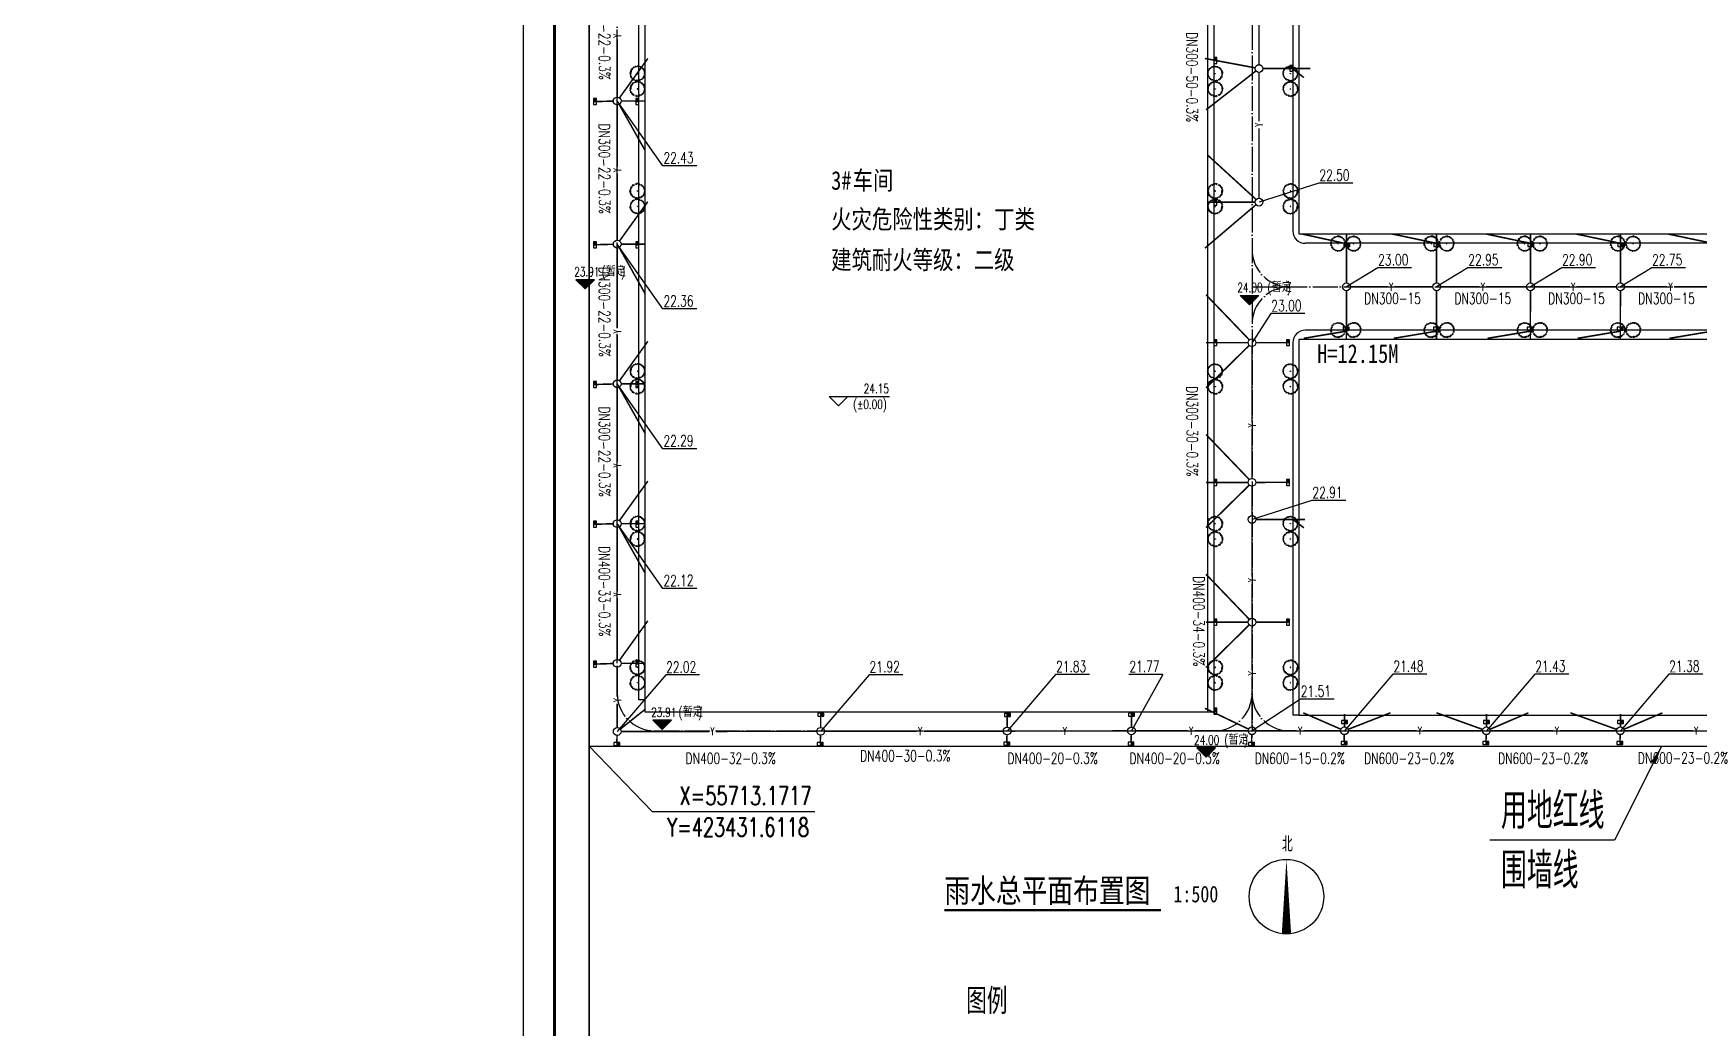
# Model space of a CAD drawing. Header units: millimetres. Extents: x 418304 to 847498, y 48187 to 111456.
# Drawn here: x 423342.2 to 423610.1, y 54643 to 54803.1 of the extents above; entities that cross this region are included whole.
import ezdxf

# ---------------------------------------------------------------- set-up
doc = ezdxf.new("R2010")
doc.units = ezdxf.units.MM
doc.header["$LTSCALE"] = 1000
doc.linetypes.add('DASH', pattern=[0.35, 0.25, -0.1])
doc.linetypes.add('DOTE', pattern=[2.42, 2, -0.2, 0.02, -0.2])
for name, color, linetype in [('A绿-1', 82, 'Continuous'), ('DIM_COOR', 3, 'Continuous'), ('DIM_ELEV', 3, 'Continuous'), ('DIM_LEAD', 3, 'Continuous'), ('DIM_SYMB', 3, 'Continuous'), ('PIPE-雨水', 4, 'Continuous'), ('PUB_TEXT', 7, 'Continuous'), ('TEXT_雨水', 7, 'Continuous'), ('TK', 4, 'Continuous'), ('TWT_TEXT', 7, 'Continuous'), ('TWT_雨水口', 4, 'Continuous'), ('WELL_雨水', 4, 'Continuous'), ('建设布局', 7, 'Continuous'), ('道路', 4, 'Continuous'), ('道路中心线', 1, 'DOTE')]:
    doc.layers.add(name, color=color, linetype=linetype)
doc.styles.add('_HZTXT', font='txt.shx', dxfattribs={"width": 0.8, "bigfont": 'hztxt.shx'})
doc.styles.add('_TCH_DIM', font='SIMPLEX', dxfattribs={"bigfont": 'GBCBIG'})
doc.styles.add('_TWT_PIPETEXT', font='SIMPLEX', dxfattribs={"width": 0.8, "height": 3.5, "bigfont": 'HZTXT'})
doc.styles.add('图框字体', font='', dxfattribs={"width": 0.8})
doc.styles.add('黑体', font='simhei.ttf', dxfattribs={"width": 0.8, "height": 3.5})
doc.styles.get('图框字体').set_extended_font_data('NSimSun')
doc.linetypes.add('FENCELINE2', pattern='A,0.25,-0.1,[132,ltypeshp.shx,S=0.1,R=0,X=-0.1,Y=0],-0.1,1', length=1.45)

# ---------------------------------------------------------------- blocks, each defined once
blk = doc.blocks.new('004')
at = {"layer": 'A绿-1', "color": 8}
for p, q in [((-1068, 284), (-1052, 317)), ((-942, 226), (-1068, 284)), ((-1060, 128), (-1052, 186)), ((-966, 56), (-1060, 128)), ((-1052, 317), (-911, 278)), ((-1052, 186), (-950, 121)), ((-1052, -69), (-1052, 3)), ((-1052, 3), (-966, -3)), ((-982, 428), (-966, 461)), ((-927, 415), (-982, 428)), ((-966, 461), (-864, 454)), ((-966, -3), (-966, 56)), ((-950, 121), (-942, 226)), ((-942, 369), (-927, 415)), ((-887, 324), (-942, 369)), ((-911, 278), (-887, 324)), ((-872, 605), (-895, 533)), ((-895, 533), (-864, 481)), ((-825, 585), (-872, 605)), ((-864, 454), (-840, 461)), ((-793, 644), (-825, 585)), ((-762, 716), (-809, 677)), ((-809, 677), (-793, 644)), ((-699, 834), (-770, 749)), ((-770, 749), (-723, 742)), ((-723, 651), (-762, 716)), ((-723, 742), (-691, 683)), ((-691, 683), (-723, 651)), ((-691, 762), (-699, 834)), ((-534, 794), (-691, 762)), ((-511, 892), (-605, 840)), ((-605, 840), (-534, 794)), ((-456, 866), (-511, 892)), ((-401, 899), (-456, 866)), ((-354, 971), (-440, 997)), ((-440, 997), (-401, 899)), ((-283, 860), (-354, 971)), ((-276, 925), (-283, 860)), ((-244, 925), (-276, 925)), ((-205, 1023), (-268, 997)), ((-268, 997), (-244, 925)), ((-182, 945), (-205, 1023)), ((-134, 964), (-182, 945)), ((70, 1036), (-9, 1030)), ((-9, 1030), (-9, 991)), ((70, 977), (70, 1036)), ((93, 938), (70, 977)), ((132, 906), (93, 938)), ((179, 1023), (132, 906)), ((250, 1017), (179, 1023)), ((266, 945), (250, 1017)), ((321, 912), (266, 945)), ((360, 945), (321, 977)), ((321, 977), (321, 912)), ((360, 847), (360, 945)), ((399, 814), (360, 847)), ((438, 853), (399, 814)), ((478, 827), (438, 853)), ((525, 879), (478, 827)), ((564, 847), (525, 879)), ((532, 768), (564, 847)), ((572, 703), (532, 768)), ((564, 670), (572, 703)), ((595, 638), (564, 670)), ((658, 664), (595, 638)), ((697, 618), (658, 664)), ((744, 670), (697, 618)), ((783, 605), (744, 670)), ((791, 481), (783, 605)), ((830, 500), (791, 481)), ((807, 409), (870, 487)), ((838, 343), (807, 409)), ((870, 487), (830, 500)), ((932, 363), (838, 343)), ((932, 200), (885, 200)), ((885, 200), (909, 160)), ((925, 101), (901, 69)), ((901, 69), (972, 16)), ((909, 278), (964, 311)), ((932, 232), (909, 278)), ((909, 160), (972, 160)), ((972, 160), (925, 101)), ((964, 311), (932, 363)), ((972, 16), (972, -69)), ((-1044, -154), (-1068, -193)), ((-1068, -193), (-1029, -219)), ((-989, -108), (-1052, -69)), ((-982, -173), (-1044, -154)), ((-1029, -219), (-1005, -166)), ((-1013, -278), (-989, -258)), ((-997, -310), (-1013, -278)), ((-919, -356), (-997, -310)), ((-974, -173), (-989, -108)), ((-989, -258), (-950, -278)), ((-934, -180), (-974, -173)), ((-950, -278), (-927, -251)), ((-942, -526), (-927, -480)), ((-864, -500), (-942, -526)), ((-927, -251), (-934, -180)), ((-927, -480), (-887, -441)), ((-887, -441), (-919, -356)), ((-887, -585), (-840, -533)), ((-848, -644), (-887, -585)), ((-840, -533), (-864, -500)), ((-801, -585), (-848, -644)), ((-762, -618), (-801, -585)), ((-636, -729), (-715, -657)), ((-683, -788), (-636, -729)), ((-629, -853), (-683, -788)), ((-574, -801), (-629, -853)), ((-401, -853), (-574, -801)), ((-425, -944), (-401, -853)), ((-385, -964), (-425, -944)), ((-338, -944), (-385, -964)), ((-299, -944), (-338, -944)), ((-260, -1010), (-299, -944)), ((-229, -912), (-260, -1010)), ((-182, -912), (-229, -912)), ((-189, -1010), (-182, -912)), ((-127, -1023), (-189, -1010)), ((-119, -938), (-127, -1023)), ((-56, -958), (-119, -938)), ((-56, -1010), (-56, -958)), ((-17, -997), (-56, -1010)), ((70, -1016), (-17, -997)), ((109, -925), (70, -951)), ((70, -951), (70, -1016)), ((132, -1023), (109, -925)), ((195, -997), (132, -1023)), ((226, -944), (164, -944)), ((164, -944), (195, -997)), ((250, -984), (226, -944)), ((297, -964), (250, -984)), ((297, -833), (274, -918)), ((274, -918), (297, -964)), ((328, -912), (297, -833)), ((360, -918), (328, -912)), ((383, -892), (360, -918)), ((407, -866), (383, -892)), ((438, -873), (407, -866)), ((423, -886), (438, -873)), ((454, -918), (423, -886)), ((470, -807), (446, -801)), ((446, -801), (485, -853)), ((564, -853), (454, -918)), ((509, -794), (470, -807)), ((485, -853), (548, -833)), ((556, -735), (493, -761)), ((493, -761), (509, -794)), ((548, -833), (564, -853)), ((650, -794), (556, -735)), ((674, -761), (650, -794)), ((705, -637), (666, -683)), ((666, -683), (674, -761)), ((760, -650), (705, -637)), ((783, -618), (760, -650)), ((776, -513), (768, -552)), ((768, -552), (830, -585)), ((799, -448), (776, -513)), ((807, -618), (783, -618)), ((815, -493), (799, -448)), ((830, -585), (807, -618)), ((862, -474), (815, -493)), ((870, -278), (846, -336)), ((846, -336), (885, -435)), ((885, -435), (862, -474)), ((948, -310), (870, -278)), ((972, -69), (901, -95)), ((901, -95), (901, -180)), ((901, -180), (948, -219)), ((948, -219), (972, -271)), ((972, -271), (948, -310))]:
    blk.add_line(p, q, dxfattribs=at)
blk.add_circle((-32, 10), 31.3, dxfattribs=at)
blk = doc.blocks.new('$TwtSys$00000424')
for p, q in [((-500, 250), (500, 250)), ((-500, -250), (-500, 250)), ((0, -250), (0, 250)), ((500, 250), (500, -250)), ((500, -250), (-500, -250))]:
    blk.add_line(p, q)
blk.add_solid([(0, 250), (500, 250), (0, -250), (500, -250)])
blk = doc.blocks.new('GeYuanFrame_43460816', base_point=(11.55, 13.52))
at = {"layer": 'TK'}
blk.add_lwpolyline([(11.55, 854.52), (1497.55, 854.52), (1497.55, 13.52), (11.55, 13.52)], close=True, dxfattribs=at)
at = {"layer": 'TK', "const_width": 1}
blk.add_lwpolyline([(1487.55, 844.52), (1487.55, 23.52), (36.55, 23.52), (36.55, 844.52)], close=True, dxfattribs=at)
blk = doc.blocks.new('$TwtSys$00000187')
blk.add_circle((0, 0, 0), 0.5)

msp = doc.modelspace()

# ---------------------------------------------------------------- hatches: boundary and pattern name
at = {"layer": 'DIM_ELEV'}
for points in [[(423430.943, 54761.924), (423432.443, 54763.424), (423429.443, 54763.424)], [(423537.83, 54759.397), (423536.33, 54760.897), (423539.33, 54760.897)], [(423443.321, 54690.997), (423444.821, 54692.497), (423441.821, 54692.497)], [(423530.875, 54686.527), (423532.375, 54688.027), (423529.375, 54688.027)]]:
    msp.add_hatch(color=256, dxfattribs=at).paths.add_polyline_path(points)

# ---------------------------------------------------------------- linework, layer by layer
at = {"color": 1, "linetype": 'DASH', "ltscale": 0.02, "const_width": 0.2}
msp.add_lwpolyline([(423795.015, 54688.265), (423431.612, 54688.3), (423431.612, 54828.233), (423600.93, 54828.233), (423600.93, 55082.608), (423785.939, 55082.608), (423795.015, 55074.44), (423795.015, 54688.265)], dxfattribs=at)
at = {"linetype": 'FENCELINE2', "ltscale": 0.005, "const_width": 0.1}
msp.add_lwpolyline([(423795.015, 54688.265), (423431.612, 54688.3), (423431.612, 54828.233), (423600.93, 54828.233), (423600.93, 55082.608), (423785.939, 55082.608), (423795.015, 55074.44), (423795.015, 54953.82)], dxfattribs=at)
msp.add_lwpolyline([(423440.612, 54821.259), (423531.092, 54821.259), (423531.092, 54693.779), (423440.612, 54693.779)], close=True)
for points in [[(423709.095, 54770.779), (423709.095, 54821.259), (423545.812, 54821.259), (423545.812, 54770.779), (423709.095, 54770.779)], [(423709.095, 54753.779), (423545.812, 54753.779), (423545.812, 54693.299), (423709.095, 54693.299), (423709.095, 54753.779)]]:
    msp.add_lwpolyline(points)
at = {"layer": 'DIM_COOR', "color": 3}
for p, q in [((423431.612, 54688.3), (423441.747, 54677.803)), ((423441.747, 54677.803), (423467.927, 54677.803))]:
    msp.add_line(p, q, dxfattribs=at)
at = {"layer": 'DIM_ELEV'}
for p, q in [((423430.943, 54761.924), (423429.443, 54763.424)), ((423432.443, 54763.424), (423429.443, 54763.424)), ((423430.943, 54761.924), (423432.443, 54763.424)), ((423537.83, 54759.397), (423536.33, 54760.897)), ((423536.33, 54760.897), (423539.33, 54760.897)), ((423537.83, 54759.397), (423539.33, 54760.897)), ((423471.7, 54743.119), (423470.2, 54744.619)), ((423470.2, 54744.619), (423479.928, 54744.619)), ((423471.7, 54743.119), (423473.2, 54744.619)), ((423443.321, 54690.997), (423441.821, 54692.497)), ((423444.821, 54692.497), (423441.821, 54692.497)), ((423443.321, 54690.997), (423444.821, 54692.497)), ((423530.875, 54686.527), (423529.375, 54688.027)), ((423532.375, 54688.027), (423529.375, 54688.027)), ((423530.875, 54686.527), (423532.375, 54688.027))]:
    msp.add_line(p, q, dxfattribs=at)
at = {"layer": 'DIM_LEAD'}
for p, q in [((423604.143, 54688.283), (423596.6, 54673.197)), ((423596.6, 54673.197), (423576.508, 54673.197))]:
    msp.add_line(p, q, dxfattribs=at)
msp.add_lwpolyline([(423604.143, 54688.283, 0, 0.8, 0), (423602.801, 54685.6, 0, 0, 0)], format="xyseb", dxfattribs=at)
at = {"layer": 'DIM_SYMB'}
msp.add_lwpolyline([(423543.793, 54658.081, 1.5, 0, 0), (423543.793, 54670.081, 0, 0, 0)], format="xyseb", dxfattribs=at)
at = {"layer": 'DIM_SYMB', "const_width": 0.35}
msp.add_lwpolyline([(423488.742, 54661.893), (423523.599, 54661.893)], dxfattribs=at)
at = {"layer": 'DIM_SYMB'}
msp.add_circle((423543.793, 54664.081), 6, dxfattribs=at)
at = {"layer": 'PIPE-雨水', "linetype": 'Continuous', "ltscale": 0.005, "const_width": 0.25}
for points in [[(423539.38, 54804.724), (423539.38, 54798.043)], [(423436.112, 54802.147), (423436.112, 54792.819)], [(423436.477, 54792.702), (423441.035, 54799.044)], [(423530.669, 54799.044), (423538.766, 54797.533)], [(423530.852, 54790.771), (423538.887, 54797.034)], [(423539.38, 54796.793), (423539.38, 54788.905)], [(423540.005, 54797.418), (423547.629, 54797.418)], [(423546.603, 54795.96), (423544.812, 54797.361)], [(423432.761, 54792.102), (423435.487, 54792.177)], [(423436.112, 54791.569), (423436.112, 54781.617)], [(423436.418, 54791.65), (423440.612, 54784.192)], [(423436.737, 54792.194), (423440.612, 54792.194)], [(423539.38, 54787.795), (423539.38, 54776.532)], [(423531.092, 54783.494), (423538.919, 54776.329)], [(423436.112, 54780.508), (423436.112, 54769.769)], [(423436.477, 54769.651), (423441.035, 54775.994)], [(423530.669, 54768.494), (423538.904, 54775.502)], [(423538.755, 54775.907), (423531.092, 54775.907)], [(423432.761, 54769.052), (423435.487, 54769.127)], [(423436.737, 54769.144), (423440.612, 54769.144)], [(423553.444, 54769.208), (423546.31, 54770.779)], [(423553.455, 54762.904), (423553.455, 54770.779)], [(423567.955, 54769.279), (423560.81, 54770.779)], [(423567.955, 54769.279), (423567.955, 54770.779)], [(423567.955, 54762.904), (423567.955, 54769.279)], [(423583.055, 54769.279), (423575.91, 54770.779)], [(423583.055, 54769.279), (423583.055, 54770.779)], [(423583.055, 54762.904), (423583.055, 54769.279)], [(423597.535, 54769.279), (423590.39, 54770.779)], [(423597.535, 54769.279), (423597.535, 54770.779)], [(423597.535, 54762.904), (423597.535, 54769.279)], [(423612.335, 54769.279), (423605.19, 54770.779)], [(423436.112, 54768.519), (423436.112, 54755.645)], [(423436.418, 54768.599), (423440.612, 54761.142)], [(423530.852, 54760.994), (423537.819, 54753.735)], [(423553.454, 54761.654), (423553.437, 54753.779)], [(423554.08, 54762.279), (423560.086, 54762.279)], [(423561.195, 54762.279), (423567.33, 54762.279)], [(423567.954, 54761.654), (423567.937, 54753.779)], [(423568.58, 54762.279), (423574.827, 54762.279)], [(423575.937, 54762.279), (423582.43, 54762.279)], [(423583.054, 54761.654), (423583.037, 54753.779)], [(423583.68, 54762.279), (423589.36, 54762.279)], [(423590.469, 54762.279), (423596.91, 54762.279)], [(423597.534, 54761.654), (423597.517, 54753.779)], [(423598.16, 54762.279), (423605.042, 54762.279)], [(423606.151, 54762.279), (423611.71, 54762.279)], [(423436.112, 54754.535), (423436.112, 54747.269)], [(423436.477, 54747.151), (423441.035, 54753.494)], [(423537.627, 54753.284), (423530.852, 54753.284)], [(423530.852, 54745.994), (423537.807, 54752.846)], [(423538.877, 54753.284), (423543.806, 54753.285)], [(423553.527, 54755.147), (423546.552, 54753.979)], [(423568.027, 54755.147), (423561.052, 54753.979)], [(423583.127, 54755.147), (423576.152, 54753.979)], [(423597.608, 54755.147), (423590.632, 54753.979)], [(423612.408, 54755.147), (423605.432, 54753.979)], [(423538.252, 54740.48), (423538.252, 54752.659)], [(423432.761, 54746.552), (423435.487, 54746.627)], [(423436.112, 54746.019), (423436.112, 54734.043)], [(423436.418, 54746.099), (423440.612, 54738.642)], [(423436.737, 54746.644), (423440.612, 54746.644)], [(423530.852, 54738.494), (423537.819, 54731.235)], [(423538.252, 54731.409), (423538.252, 54739.37)], [(423436.112, 54732.934), (423436.112, 54724.769)], [(423436.477, 54724.651), (423441.035, 54730.994)], [(423537.627, 54730.784), (423530.852, 54730.784)], [(423530.852, 54723.494), (423537.807, 54730.346)], [(423538.252, 54725.444), (423538.252, 54730.159)], [(423538.877, 54730.784), (423543.806, 54730.785)], [(423432.761, 54724.052), (423435.487, 54724.127)], [(423436.112, 54723.519), (423436.112, 54713.265)], [(423436.418, 54723.599), (423440.612, 54716.142)], [(423436.737, 54724.144), (423440.612, 54724.144)], [(423538.252, 54715.579), (423538.252, 54724.194)], [(423538.877, 54724.819), (423544.812, 54724.819)], [(423546.603, 54723.468), (423544.812, 54724.819)], [(423544.812, 54724.819), (423546.773, 54724.819)], [(423530.852, 54715.994), (423537.819, 54708.735)], [(423538.252, 54708.909), (423538.252, 54714.469)], [(423436.112, 54712.155), (423436.112, 54702.269)], [(423436.477, 54702.151), (423441.035, 54708.494)], [(423537.627, 54708.284), (423530.852, 54708.284)], [(423530.852, 54700.994), (423537.807, 54707.846)], [(423538.252, 54700.588), (423538.252, 54707.659)], [(423538.877, 54708.284), (423543.806, 54708.285)], [(423432.761, 54701.531), (423435.487, 54701.623)], [(423436.112, 54701.019), (423436.112, 54696.265)], [(423436.737, 54701.644), (423440.612, 54701.644)], [(423538.252, 54691.416), (423538.252, 54699.478)], [(423436.112, 54695.156), (423436.112, 54691.296)], [(423436.601, 54691.06), (423440.572, 54694.219)], [(423518.854, 54691.393), (423518.854, 54693.837)], [(423530.669, 54694.419), (423537.688, 54691.06)], [(423468.852, 54691.334), (423468.852, 54693.779)], [(423498.853, 54691.37), (423498.853, 54693.814)], [(423546.496, 54693.683), (423552.559, 54691.04)], [(423553.132, 54691.416), (423553.132, 54693.471)], [(423553.714, 54691.018), (423560.532, 54693.683)], [(423567.932, 54693.683), (423575.383, 54691.002)], [(423575.971, 54691.416), (423575.971, 54693.471)], [(423576.546, 54691.036), (423582.732, 54693.683)], [(423589.493, 54693.683), (423596.944, 54691.002)], [(423597.532, 54691.416), (423597.532, 54693.471)], [(423598.107, 54691.036), (423604.293, 54693.683)], [(423436.087, 54690.047), (423436.04, 54688.883)], [(423436.737, 54690.672), (423450.873, 54690.688)], [(423451.983, 54690.69), (423468.227, 54690.709)], [(423468.827, 54690.085), (423468.78, 54688.921)], [(423469.477, 54690.71), (423484.309, 54690.728)], [(423485.419, 54690.729), (423498.228, 54690.744)], [(423498.827, 54690.12), (423498.781, 54688.956)], [(423499.478, 54690.745), (423507.593, 54690.755)], [(423508.703, 54690.756), (423518.229, 54690.767)], [(423518.829, 54690.143), (423518.782, 54688.979)], [(423519.479, 54690.769), (423527.905, 54690.779)], [(423529.015, 54690.78), (423537.627, 54690.79)], [(423538.228, 54690.166), (423538.18, 54688.921)], [(423538.877, 54690.791), (423545.43, 54690.791)], [(423546.539, 54690.791), (423552.507, 54690.791)], [(423553.105, 54690.166), (423553.058, 54689.064)], [(423553.757, 54690.791), (423564.683, 54690.791)], [(423565.792, 54690.791), (423575.346, 54690.791)], [(423575.944, 54690.166), (423575.897, 54689.064)], [(423576.596, 54690.791), (423586.726, 54690.791)], [(423587.836, 54690.791), (423596.907, 54690.791)], [(423597.505, 54690.166), (423597.458, 54689.064)], [(423598.157, 54690.791), (423609.17, 54690.791)]]:
    msp.add_lwpolyline(points, dxfattribs=at)
at = {"layer": 'TWT_TEXT', "color": 4}
for p, q in [((423443.474, 54781.762), (423436.112, 54792.194)), ((423448.92, 54781.762), (423443.474, 54781.762)), ((423549.019, 54778.975), (423539.38, 54775.907)), ((423554.465, 54778.975), (423549.019, 54778.975)), ((423443.474, 54758.712), (423436.112, 54769.144)), ((423558.486, 54765.347), (423553.455, 54762.279)), ((423563.932, 54765.347), (423558.486, 54765.347)), ((423572.986, 54765.347), (423567.955, 54762.279)), ((423578.432, 54765.347), (423572.986, 54765.347)), ((423588.086, 54765.347), (423583.055, 54762.279)), ((423593.532, 54765.347), (423588.086, 54765.347)), ((423602.567, 54765.347), (423597.535, 54762.279)), ((423608.013, 54765.347), (423602.567, 54765.347)), ((423448.92, 54758.712), (423443.474, 54758.712)), ((423541.283, 54757.967), (423538.252, 54753.284)), ((423546.729, 54757.967), (423541.283, 54757.967)), ((423443.474, 54736.212), (423436.112, 54746.644)), ((423448.92, 54736.212), (423443.474, 54736.212)), ((423547.891, 54727.887), (423538.252, 54724.819)), ((423553.337, 54727.887), (423547.891, 54727.887)), ((423443.474, 54713.712), (423436.112, 54724.144)), ((423448.92, 54713.712), (423443.474, 54713.712)), ((423443.907, 54699.779), (423436.112, 54690.671)), ((423449.353, 54699.779), (423443.907, 54699.779)), ((423476.647, 54699.817), (423468.852, 54690.709)), ((423482.093, 54699.817), (423476.647, 54699.817)), ((423506.648, 54699.852), (423498.853, 54690.745)), ((423512.094, 54699.852), (423506.648, 54699.852)), ((423523.893, 54699.875), (423518.447, 54699.875)), ((423523.893, 54699.875), (423518.854, 54690.768)), ((423560.927, 54699.898), (423553.132, 54690.791)), ((423566.373, 54699.898), (423560.927, 54699.898)), ((423583.766, 54699.898), (423575.971, 54690.791)), ((423589.212, 54699.898), (423583.766, 54699.898)), ((423605.327, 54699.898), (423597.532, 54690.791)), ((423610.773, 54699.898), (423605.327, 54699.898)), ((423546.041, 54695.888), (423538.252, 54690.79)), ((423551.487, 54695.888), (423546.041, 54695.888))]:
    msp.add_line(p, q, dxfattribs=at)
at = {"layer": '建设布局', "color": 1, "linetype": 'Continuous', "flags": 128}
for points in [[(423431.612, 54570.899), (423431.612, 55082.608)], [(423431.612, 54570.899), (423431.612, 55082.608)], [(423342.152, 55076.108), (423431.612, 55076.108), (423431.612, 54570.899), (423342.152, 54570.899)], [(423342.152, 55076.108), (423431.612, 55076.108), (423431.612, 54570.899), (423342.152, 54570.899)]]:
    msp.add_lwpolyline(points, dxfattribs=at)
msp.add_lwpolyline([(423431.612, 54570.899), (423775.894, 54570.899), (423795.015, 54590.02), (423795.015, 54688.265), (423431.612, 54688.3)], close=True, dxfattribs=at)
msp.add_lwpolyline([(423431.612, 54570.899), (423775.894, 54570.899), (423795.015, 54590.02), (423795.015, 54688.265), (423431.612, 54688.3)], close=True, dxfattribs=at)
at = {"layer": '道路', "color": 8}
for p, q in [((423544.812, 54820.259), (423544.812, 54771.279)), ((423709.095, 54769.279), (423546.812, 54769.279)), ((423544.812, 54753.279), (423544.812, 54693.299)), ((423709.095, 54755.279), (423546.812, 54755.279)), ((423545.812, 54693.299), (423544.812, 54693.299))]:
    msp.add_line(p, q, dxfattribs=at)
msp.add_lwpolyline([(423440.612, 54695.779), (423439.612, 54695.779), (423439.612, 54820.259, -0.4142136), (423441.612, 54822.259), (423530.092, 54822.259, -0.4142136), (423532.092, 54820.259), (423532.092, 54693.779), (423531.092, 54693.779)], format="xyb", dxfattribs=at)
for centre, start, end in [((423546.812, 54771.279), 180, 270), ((423546.812, 54753.279), 90, 180)]:
    msp.add_arc(centre, 2, start, end, dxfattribs=at)
at = {"layer": '道路中心线', "color": 8, "linetype": 'DOTE', "ltscale": 0.002}
for p, q in [((423538.252, 54824.007), (423538.252, 54690.791)), ((423436.112, 54696.791), (423436.112, 54818.007)), ((423538.252, 54762.279), (423717.513, 54762.279)), ((423442.112, 54690.791), (423764.613, 54690.791))]:
    msp.add_line(p, q, dxfattribs=at)
for centre, start, end in [((423544.252, 54768.279), 180, 270), ((423544.252, 54756.279), 90, 180), ((423442.112, 54696.791), 180, 270), ((423532.252, 54696.791), 270, 0), ((423544.252, 54696.791), 180, 270)]:
    msp.add_arc(centre, 6, start, end, dxfattribs=at)

# ---------------------------------------------------------------- block references
at = {"xscale": 0.5, "yscale": 0.5, "zscale": 0.5, "rotation": 270}
msp.add_blockref('GeYuanFrame_43460816', (423421.008, 55229.932), dxfattribs=at)
at = {"layer": 'A绿-1', "yscale": 0.00116705121472478, "zscale": -0.00116705121472478}
for p, xscale, rotation in [((423439.423, 54796.609), -0.001167051214724779, 159.6396806737815), ((423532.28, 54796.609), 0.001167051214724779, 200.3603193262186), ((423544.392, 54796.609), 0.001167051214724779, 200.3603193262186), ((423439.409, 54794.131), -0.001167051214724779, 159.6396806737815), ((423532.294, 54794.131), 0.001167051214724779, 200.3603193262186), ((423544.406, 54794.131), 0.001167051214724779, 200.3603193262186), ((423439.409, 54777.704), 0.001167051214724779, 20.36031932621859), ((423532.294, 54777.704), -0.001167051214724779, 339.6396806737815), ((423544.406, 54777.704), -0.001167051214724779, 339.6396806737815), ((423439.423, 54775.225), 0.001167051214724779, 20.36031932621859), ((423532.28, 54775.225), -0.001167051214724779, 339.6396806737815), ((423544.392, 54775.225), -0.001167051214724779, 339.6396806737815), ((423552.094, 54769.202), -0.001167051214724779, 69.63968067378136), ((423554.572, 54769.188), -0.001167051214724779, 69.63968067378136), ((423567.094, 54769.202), -0.001167051214724779, 69.63968067378136), ((423569.572, 54769.188), -0.001167051214724779, 69.63968067378136), ((423582.094, 54769.202), -0.001167051214724779, 69.63968067378136), ((423584.572, 54769.188), -0.001167051214724779, 69.63968067378136), ((423597.094, 54769.202), -0.001167051214724779, 69.63968067378136), ((423599.572, 54769.188), -0.001167051214724779, 69.63968067378136), ((423552.094, 54755.356), 0.001167051214724779, 110.3603193262186), ((423554.572, 54755.369), 0.001167051214724779, 110.3603193262186), ((423567.094, 54755.356), 0.001167051214724779, 110.3603193262186), ((423569.572, 54755.369), 0.001167051214724779, 110.3603193262186), ((423582.094, 54755.356), 0.001167051214724779, 110.3603193262186), ((423584.572, 54755.369), 0.001167051214724779, 110.3603193262186), ((423597.094, 54755.356), 0.001167051214724779, 110.3603193262186), ((423599.572, 54755.369), 0.001167051214724779, 110.3603193262186), ((423439.423, 54748.681), -0.001167051214724779, 159.6396806737815), ((423532.28, 54748.681), 0.001167051214724779, 200.3603193262186), ((423544.392, 54748.681), 0.001167051214724779, 200.3603193262186), ((423439.409, 54746.202), -0.001167051214724779, 159.6396806737815), ((423532.294, 54746.202), 0.001167051214724779, 200.3603193262186), ((423544.406, 54746.202), 0.001167051214724779, 200.3603193262186), ((423439.423, 54724.129), -0.001167051214724779, 159.6396806737815), ((423532.28, 54724.129), 0.001167051214724779, 200.3603193262186), ((423544.392, 54724.129), 0.001167051214724779, 200.3603193262186), ((423439.409, 54721.651), -0.001167051214724779, 159.6396806737815), ((423532.294, 54721.651), 0.001167051214724779, 200.3603193262186), ((423544.406, 54721.651), 0.001167051214724779, 200.3603193262186), ((423439.409, 54701.002), 0.001167051214724779, 20.36031932621859), ((423532.294, 54701.002), -0.001167051214724779, 339.6396806737815), ((423544.406, 54701.002), -0.001167051214724779, 339.6396806737815), ((423439.423, 54698.524), 0.001167051214724779, 20.36031932621859), ((423532.28, 54698.524), -0.001167051214724779, 339.6396806737815), ((423544.392, 54698.524), -0.001167051214724779, 339.6396806737815)]:
    msp.add_blockref('004', p, dxfattribs=dict(at, xscale=xscale, rotation=rotation))
at = {"layer": 'TWT_雨水口', "xscale": -0.0009600000000000009, "yscale": 0.0009600000000000007, "zscale": 0.0009600000000000007}
for p, rotation in [((423532.352, 54798.73), 269.9869076489578), ((423544.604, 54797.454), 269.9869076489578), ((423432.521, 54792.102), 269.9869076489578), ((423439.348, 54792.102), 269.9869076489578), ((423532.352, 54775.907), 269.9869076489578), ((423432.521, 54769.052), 269.9869076489578), ((423439.348, 54769.052), 269.9869076489578), ((423553.5, 54768.989), 179.9738152949453), ((423568, 54768.989), 179.9738152949453), ((423583.1, 54768.989), 179.9738152949453), ((423597.58, 54768.989), 179.9738152949453), ((423553.417, 54755.535), 179.9738152949453), ((423567.917, 54755.535), 179.9738152949453), ((423583.017, 54755.535), 179.9738152949453), ((423597.497, 54755.535), 179.9738152949453), ((423532.352, 54753.284), 269.9869076489578), ((423544.046, 54753.284), 269.9869076489578), ((423432.521, 54746.552), 269.9869076489578), ((423439.348, 54746.552), 269.9869076489578), ((423532.352, 54730.784), 269.9869076489578), ((423544.046, 54730.784), 269.9869076489578), ((423432.521, 54724.052), 269.9869076489578), ((423439.348, 54724.052), 269.9869076489578), ((423532.352, 54708.284), 269.9869076489578), ((423544.046, 54708.284), 269.9869076489578), ((423432.521, 54701.531), 269.9869076489578), ((423439.348, 54701.552), 269.9869076489578), ((423532.352, 54693.966), 269.9869076489578), ((423468.861, 54693.39), 179.9738152949453), ((423498.899, 54693.319), 179.9738152949453), ((423518.884, 54693.409), 179.9738152949453), ((423553.139, 54692.2), 179.9738152949453), ((423575.978, 54692.2), 179.9738152949453), ((423597.539, 54692.2), 179.9738152949453), ((423436.04, 54688.643), 179.9738152949453), ((423468.78, 54688.681), 179.9738152949453), ((423498.78, 54688.716), 179.9738152949453), ((423518.782, 54688.739), 179.9738152949453), ((423538.18, 54688.681), 179.9738152949453), ((423553.058, 54688.824), 179.9738152949453), ((423575.897, 54688.824), 179.9738152949453), ((423597.458, 54688.824), 179.9738152949453)]:
    msp.add_blockref('$TwtSys$00000424', p, dxfattribs=dict(at, rotation=rotation))
at = {"layer": 'WELL_雨水', "xscale": 1.25, "yscale": 1.25, "zscale": 1.25, "rotation": 2.853456578302296e-08}
for p in [(423539.38, 54797.418), (423436.112, 54792.194), (423539.38, 54775.907), (423436.112, 54769.144), (423553.455, 54762.279), (423567.955, 54762.279), (423583.055, 54762.279), (423597.535, 54762.279), (423538.252, 54753.284), (423436.112, 54746.644), (423538.252, 54730.784), (423436.112, 54724.144), (423538.252, 54724.819), (423538.252, 54708.284), (423436.112, 54701.644), (423436.112, 54690.671), (423468.852, 54690.709), (423498.853, 54690.745), (423518.854, 54690.768), (423538.252, 54690.791), (423553.132, 54690.791), (423575.971, 54690.791), (423597.532, 54690.791)]:
    msp.add_blockref('$TwtSys$00000187', p, dxfattribs=at)

# ---------------------------------------------------------------- texts
at = {"layer": 'PUB_TEXT'}
for s, height, style, width, p in [('3#', 3.0042, '黑体', 0.8, (423470.534, 54777.899)), ('车间', 3.0042, '黑体', 0.8, (423473.99, 54777.899)), ('火灾危险性类别：丁类', 3.0042, '黑体', 0.8, (423470.534, 54771.664)), ('建筑耐火等级：二级', 3.0042, '黑体', 0.8, (423470.534, 54765.114)), ('23.91', 1.4875, '_TCH_DIM', 0.705882, (423429.199, 54763.949)), ('(', 1.488, '_TCH_DIM', 0.705882, (423433.599, 54763.949)), (')', 1.488, '_TCH_DIM', 0.705882, (423436.757, 54763.949)), ('24.00', 1.4875, '_TCH_DIM', 0.705882, (423535.895, 54761.422)), ('(', 1.488, '_TCH_DIM', 0.705882, (423540.745, 54761.422)), (')', 1.488, '_TCH_DIM', 0.705882, (423543.903, 54761.422)), ('H=12.15M', 3.0042, '黑体', 0.8, (423548.729, 54750.025)), ('24.15', 1.4875, '_TCH_DIM', 0.705882, (423475.778, 54745.144)), ('(%%P0.00)', 1.4875, '_TCH_DIM', 0.705882, (423474.078, 54742.607)), ('23.91', 1.4875, '_TCH_DIM', 0.705882, (423441.578, 54693.022)), ('(', 1.488, '_TCH_DIM', 0.705882, (423445.978, 54693.022)), (')', 1.488, '_TCH_DIM', 0.705882, (423449.135, 54693.022)), ('24.00', 1.4875, '_TCH_DIM', 0.705882, (423528.94, 54688.552)), ('(', 1.488, '_TCH_DIM', 0.705882, (423533.79, 54688.552)), (')', 1.488, '_TCH_DIM', 0.705882, (423536.947, 54688.552)), ('X=55713.1717', 2.975, '_TCH_DIM', 0.705882, (423446.127, 54678.853)), ('Y=423431.6118', 2.975, '_TCH_DIM', 0.705882, (423444.127, 54673.778)), ('雨水总平面布置图', 3.7975, '图框字体', 0.8, (423488.742, 54663.169)), ('1:500', 2.6582, '图框字体', 0.8, (423525.599, 54663.169))]:
    msp.add_text(s, height=height, dxfattribs=dict(at, style=style, width=width)).set_placement(p)
at = {"layer": 'PUB_TEXT', "style": '_TCH_DIM'}
for s, height, p in [('暂定', 1.6879, (423434.299, 54763.949)), ('暂定', 1.6879, (423541.445, 54761.422)), ('暂定', 1.6879, (423446.678, 54693.022)), ('暂定', 1.6879, (423534.49, 54688.552)), ('用地红线', 5.7872, (423578.308, 54674.997)), ('北', 2.411, (423543.075, 54671.331)), ('围墙线', 5.7872, (423578.308, 54665.397))]:
    msp.add_text(s, height=height, dxfattribs=at).set_placement(p)
at = {"layer": 'PUB_TEXT', "style": '_HZTXT', "width": 0.8}
msp.add_text('图例', height=4.1538, rotation=359.94779, dxfattribs=at).set_placement((423492.263, 54645.172))
at = {"layer": 'TEXT_雨水', "style": '_TWT_PIPETEXT', "width": 0.64}
for rotation, p in [(90, (423436.737, 54802.397)), (90, (423540.005, 54788.045)), (90, (423436.737, 54780.758)), (90, (423436.737, 54754.785)), (90, (423538.877, 54739.62)), (90, (423436.737, 54733.184)), (90, (423436.737, 54712.405)), (90, (423538.877, 54714.719)), (90, (423538.877, 54699.728)), (90, (423436.737, 54695.406)), (0.06704, (423451.124, 54690.064)), (0.06704, (423484.56, 54690.103)), (0.06704, (423507.844, 54690.13)), (0.06704, (423528.156, 54690.154))]:
    msp.add_text('Y', height=1.25, rotation=rotation, dxfattribs=at).set_placement(p)
for p in [(423560.336, 54761.654), (423575.077, 54761.654), (423589.61, 54761.654), (423605.292, 54761.654), (423545.68, 54690.166), (423564.933, 54690.166), (423586.976, 54690.166), (423609.42, 54690.166)]:
    msp.add_text('Y', height=1.25, dxfattribs=at).set_placement(p)
at = {"layer": 'TWT_TEXT', "color": 4, "style": '_TCH_DIM', "width": 0.705882}
for s, rotation, p in [('DN300-22-0.3%', 270.14551, (423433.148, 54810.127, 39.375)), ('DN300-50-0.3%', 270.14551, (423527.693, 54803.29, 39.375)), ('DN300-22-0.3%', 270.14551, (423433.148, 54788.553, 39.375)), ('22.43', 0.64021, (423443.554, 54782.113, 62.17)), ('22.50', 0.64021, (423549.1, 54779.326, 62.17)), ('23.00', 0.64021, (423558.567, 54765.698, 62.17)), ('22.95', 0.64021, (423573.067, 54765.698, 62.17)), ('22.90', 0.64021, (423588.167, 54765.698, 62.17)), ('22.75', 0.64021, (423602.647, 54765.698, 62.17)), ('DN300-22-0.3%', 270.14551, (423433.148, 54765.502, 39.375)), ('DN300-15', 0.14551, (423556.32, 54759.498, 39.375)), ('DN300-15', 0.14551, (423570.82, 54759.498, 39.375)), ('DN300-15', 0.14551, (423585.92, 54759.498, 39.375)), ('DN300-15', 0.14551, (423600.401, 54759.498, 39.375)), ('22.36', 0.64021, (423443.554, 54759.063, 62.17)), ('23.00', 0.64021, (423541.364, 54758.319, 62.17)), ('DN300-30-0.3%', 270.14551, (423527.721, 54746.277, 39.375)), ('DN300-22-0.3%', 270.14551, (423433.148, 54743.002, 39.375)), ('22.29', 0.64021, (423443.554, 54736.563, 62.17)), ('22.91', 0.64021, (423547.972, 54728.239, 62.17)), ('DN400-33-0.3%', 270.14551, (423433.148, 54720.502, 39.375)), ('22.12', 0.64021, (423443.554, 54714.063, 62.17)), ('DN400-34-0.3%', 270.14551, (423528.799, 54715.689, 39.375)), ('21.92', 0.64021, (423476.728, 54700.168, 62.17)), ('21.83', 0.64021, (423506.728, 54700.203, 62.17)), ('21.77', 0.64021, (423518.528, 54700.227, 62.17)), ('21.48', 0.64021, (423561.008, 54700.25, 62.17)), ('21.43', 0.64021, (423583.847, 54700.25, 62.17)), ('21.38', 0.64021, (423605.408, 54700.25, 62.17)), ('22.02', 0.64021, (423443.987, 54700.13, 62.17)), ('21.51', 0.64021, (423546.121, 54696.24, 62.17)), ('DN400-32-0.3%', 0.14551, (423447.115, 54685.447, 39.375)), ('DN400-30-0.3%', 0.14551, (423475.21, 54685.849, 39.375)), ('DN400-20-0.3%', 0.14551, (423498.918, 54685.447, 39.375)), ('DN400-20-0.3%', 0.14551, (423518.557, 54685.447, 39.375)), ('DN600-15-0.2%', 0.14551, (423538.685, 54685.447, 39.375)), ('DN600-23-0.2%', 0.14551, (423556.28, 54685.447, 39.375)), ('DN600-23-0.2%', 0.14551, (423577.841, 54685.447, 39.375)), ('DN600-23-0.2%', 0.14551, (423600.356, 54685.503, 39.375))]:
    msp.add_text(s, height=1.785, rotation=rotation, dxfattribs=at).set_placement(p)

doc.saveas('drawing.dxf')
